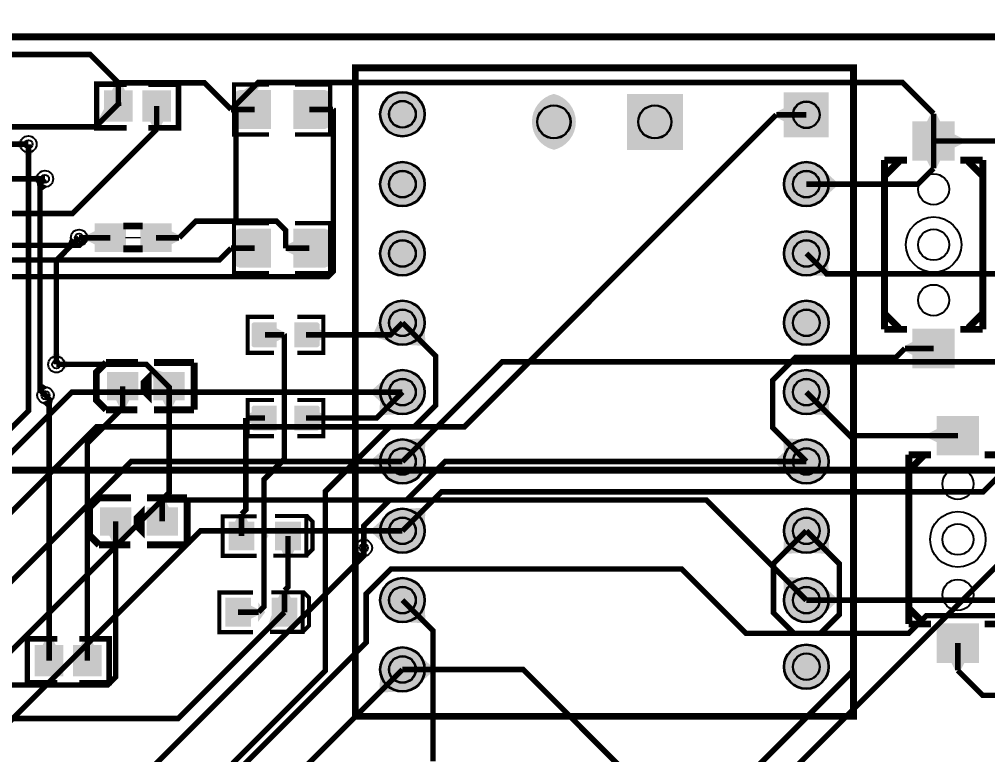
# Model space of a CAD drawing. Header units: millimetres. Extents: x -0.1 to 89.7, y -52.2 to 0.6.
# Drawn here: x 23.52 to 59, y -26.3 to 0.64 of the extents above; entities that cross this region are included whole.
import ezdxf

# ---------------------------------------------------------------- set-up
doc = ezdxf.new("R2010")
doc.units = ezdxf.units.MM
for name, color, linetype, true_color in [('BoardOutLine', 7, 'Continuous', 0xff00ff), ('BottomLayer', 7, 'Continuous', 0x0000ff), ('BottomSilkLayer', 7, 'Continuous', 0x66cc33), ('BottomSolderMaskLayer', 7, 'Continuous', 0xaa00ff), ('Document', 7, 'Continuous', 0xffffff), ('Hole', 7, 'Continuous', 0x222222), ('Multi-Layer', 7, 'Continuous', 0xc0c0c0), ('TopLayer', 7, 'Continuous', 0xff0000), ('TopPasteMaskLayer', 7, 'Continuous', 0x808080), ('TopSilkLayer', 7, 'Continuous', 0xffcc00), ('TopSolderMaskLayer', 7, 'Continuous', 0x800080)]:
    doc.layers.add(name, color=color, linetype=linetype, true_color=true_color)

msp = doc.modelspace()

# ---------------------------------------------------------------- hatches: boundary and pattern name
at = {"layer": 'BottomLayer'}
for points in [[(23.627, -4.135), (24.077, -4.135), (23.952, -4.345), (23.752, -4.345)], [(24.166, -5.285), (24.569, -5.485), (24.374, -5.623), (24.174, -5.523)], [(25.727, -7.663), (25.409, -7.344), (25.349, -7.581), (25.49, -7.723)], [(37.508, -11.278), (38.357, -10.43), (38.399, -11.18), (38.258, -11.321)], [(24.651, -11.806), (25.101, -11.806), (24.976, -11.596), (24.776, -11.596)], [(24.183, -13.077), (24.574, -12.853), (24.374, -12.726), (24.174, -12.84)], [(37.029, -13.62), (37.029, -12.42), (36.469, -12.92), (36.469, -13.12)], [(52.308, -13.818), (53.157, -12.97), (53.199, -13.72), (53.058, -13.861)], [(37.508, -14.762), (38.357, -15.61), (38.399, -14.861), (38.258, -14.719)], [(37.029, -16.16), (37.029, -14.96), (36.469, -15.46), (36.469, -15.66)], [(37.029, -18.7), (37.029, -17.5), (36.469, -18), (36.469, -18.2)], [(52.308, -18.899), (53.157, -18.05), (53.199, -18.799), (53.058, -18.941)], [(36.31, -18.975), (35.875, -18.859), (35.926, -19.09), (36.15, -19.15)], [(51.56, -20.69), (52.408, -19.842), (51.659, -19.799), (51.517, -19.941)], [(37.508, -21.439), (38.357, -20.59), (38.399, -21.34), (38.257, -21.481)], [(36.76, -23.13), (37.608, -23.979), (36.859, -24.021), (36.717, -23.88)]]:
    msp.add_hatch(color=256, dxfattribs=at).paths.add_polyline_path(points)
at = {"layer": 'BottomSolderMaskLayer'}
for points in [[(36.733, -2.84, 1), (38.383, -2.84, 1)], [(43.108, -2.094, -0.785398), (43.108, -4.145), (43.108, -4.145, -0.785398), (43.108, -2.094)], [(45.783, -2.094), (47.834, -2.094), (47.834, -4.145), (45.783, -4.145)], [(51.533, -2.035), (53.183, -2.035), (53.183, -3.685), (51.533, -3.685)], [(36.733, -5.4, 1), (38.383, -5.4, 1)], [(51.533, -5.4, 1), (53.184, -5.4, 1)], [(36.733, -7.94, 1), (38.383, -7.94, 1)], [(51.533, -7.94, 1), (53.184, -7.94, 1)], [(36.733, -10.48, 1), (38.383, -10.48, 1)], [(51.533, -10.48, 1), (53.184, -10.48, 1)], [(36.733, -13.02, 1), (38.383, -13.02, 1)], [(51.533, -13.02, 1), (53.184, -13.02, 1)], [(36.733, -15.56, 1), (38.383, -15.56, 1)], [(51.533, -15.56, 1), (53.184, -15.56, 1)], [(36.733, -18.1, 1), (38.383, -18.1, 1)], [(51.533, -18.1, 1), (53.184, -18.1, 1)], [(36.733, -20.64, 1), (38.383, -20.64, 1)], [(51.533, -20.64, 1), (53.184, -20.64, 1)], [(51.533, -23.08, 1), (53.184, -23.08, 1)], [(36.733, -23.18, 1), (38.383, -23.18, 1)]]:
    msp.add_hatch(color=256, dxfattribs=at).paths.add_polyline_path(points)
at = {"layer": 'Document'}
for points in [[(62.103, -15.748), (3.104, -15.748), (3.087, -15.749), (3.071, -15.752), (3.055, -15.758), (3.04, -15.765), (3.026, -15.774), (3.014, -15.785), (3.003, -15.798), (2.994, -15.812), (2.986, -15.826), (2.981, -15.842), (2.978, -15.858), (2.977, -15.875), (2.978, -15.892), (2.981, -15.908), (2.986, -15.924), (2.994, -15.939), (3.003, -15.952), (3.014, -15.965), (3.026, -15.976), (3.04, -15.985), (3.055, -15.992), (3.071, -15.998), (3.087, -16.001), (3.104, -16.002), (62.103, -16.002), (62.12, -16.001), (62.136, -15.998), (62.152, -15.992), (62.167, -15.985), (62.181, -15.976), (62.193, -15.965), (62.204, -15.952), (62.213, -15.939), (62.221, -15.924), (62.226, -15.908), (62.229, -15.892), (62.23, -15.875), (62.229, -15.858), (62.226, -15.842), (62.221, -15.826), (62.213, -15.812), (62.204, -15.798), (62.193, -15.785), (62.181, -15.774), (62.167, -15.765), (62.152, -15.758), (62.136, -15.752), (62.12, -15.749), (62.103, -15.748)], [(31.827, -18.559), (31.827, -18.019), (31.697, -18.019), (31.697, -18.559)], [(32.033, -18.223), (31.493, -18.223), (31.493, -18.353), (32.033, -18.353)], [(33.632, -18.23), (33.092, -18.23), (33.092, -18.36), (33.632, -18.36)], [(31.7, -21.353), (31.7, -20.813), (31.57, -20.813), (31.57, -21.353)], [(31.906, -21.017), (31.366, -21.017), (31.366, -21.147), (31.906, -21.147)], [(33.505, -21.024), (32.965, -21.024), (32.965, -21.154), (33.505, -21.154)]]:
    msp.add_hatch(color=256, dxfattribs=at).paths.add_polyline_path(points)
at = {"layer": 'Multi-Layer'}
for points in [[(36.758, -2.84, 1), (38.358, -2.84, 1)], [(43.108, -2.12, -0.785398), (43.108, -4.12), (43.108, -4.12, -0.785398), (43.108, -2.12)], [(45.808, -2.12), (47.808, -2.12), (47.808, -4.12), (45.808, -4.12)], [(51.558, -2.06), (53.158, -2.06), (53.158, -3.66), (51.558, -3.66)], [(36.758, -5.4, 1), (38.358, -5.4, 1)], [(51.558, -5.4, 1), (53.158, -5.4, 1)], [(36.758, -7.94, 1), (38.358, -7.94, 1)], [(51.558, -7.94, 1), (53.158, -7.94, 1)], [(36.758, -10.48, 1), (38.358, -10.48, 1)], [(51.558, -10.48, 1), (53.158, -10.48, 1)], [(36.758, -13.02, 1), (38.358, -13.02, 1)], [(51.558, -13.02, 1), (53.158, -13.02, 1)], [(36.758, -15.56, 1), (38.358, -15.56, 1)], [(51.558, -15.56, 1), (53.158, -15.56, 1)], [(36.758, -18.1, 1), (38.358, -18.1, 1)], [(51.558, -18.1, 1), (53.158, -18.1, 1)], [(36.758, -20.64, 1), (38.358, -20.64, 1)], [(51.558, -20.64, 1), (53.158, -20.64, 1)], [(51.558, -23.08, 1), (53.158, -23.08, 1)], [(36.758, -23.18, 1), (38.358, -23.18, 1)]]:
    msp.add_hatch(color=256, dxfattribs=at).paths.add_polyline_path(points)
at = {"layer": 'TopLayer'}
for points in [[(26.901, -1.99), (27.401, -1.99), (27.251, -1.69), (27.051, -1.69)], [(32.219, -1.978), (31.719, -1.978), (32.127, -1.678), (32.41, -1.678)], [(26.651, -1.99), (27.651, -1.99), (27.651, -3.09), (26.651, -3.09)], [(28.051, -1.99), (29.051, -1.99), (29.051, -3.09), (28.051, -3.09)], [(31.581, -2.116), (31.581, -2.616), (31.281, -2.808), (31.281, -2.525)], [(32.713, -3.355), (32.713, -1.979), (31.581, -1.979), (31.581, -3.355)], [(33.581, -3.355), (33.581, -1.979), (34.713, -1.979), (34.713, -3.355)], [(31.581, -2.417), (31.581, -2.917), (31.462, -2.767), (31.462, -2.567)], [(34.713, -2.417), (34.713, -2.917), (35.013, -2.767), (35.013, -2.567)], [(26.685, -3.09), (26.651, -2.591), (26.385, -3.092), (26.403, -3.357)], [(51.558, -3.11), (51.558, -2.61), (51.258, -2.76), (51.258, -2.96)], [(56.773, -3.12), (57.273, -3.12), (57.123, -2.82), (56.923, -2.82)], [(28.801, -3.09), (28.301, -3.09), (28.451, -3.39), (28.651, -3.39)], [(56.273, -3.12), (57.773, -3.12), (57.773, -4.52), (56.273, -4.52)], [(23.653, -4.162), (23.653, -3.712), (23.443, -3.837), (23.443, -4.037)], [(57.773, -3.57), (57.773, -4.07), (58.073, -3.92), (58.073, -3.72)], [(57.273, -4.52), (56.773, -4.52), (56.923, -4.82), (57.123, -4.82)], [(52.887, -6), (52.887, -4.8), (53.447, -5.3), (53.447, -5.5)], [(24.257, -5.432), (24.257, -4.982), (24.047, -5.107), (24.047, -5.307)], [(26.298, -6.866), (27.398, -6.866), (27.398, -7.866), (26.298, -7.866)], [(27.974, -6.866), (29.074, -6.866), (29.074, -7.866), (27.974, -7.866)], [(32.713, -8.436), (32.713, -7.059), (31.581, -7.059), (31.581, -8.436)], [(33.581, -8.436), (33.581, -7.059), (34.713, -7.059), (34.713, -8.436)], [(25.715, -7.663), (25.41, -7.332), (25.316, -7.54), (25.5, -7.74)], [(25.908, -7.14), (25.905, -7.59), (26.116, -7.466), (26.117, -7.266)], [(26.298, -7.616), (26.298, -7.116), (25.998, -7.266), (25.998, -7.466)], [(29.074, -7.116), (29.074, -7.616), (29.374, -7.466), (29.374, -7.266)], [(31.581, -7.497), (31.581, -7.997), (31.281, -7.847), (31.281, -7.647)], [(33.581, -7.997), (33.581, -7.497), (33.281, -7.647), (33.281, -7.847)], [(52.308, -8.738), (53.157, -7.89), (53.174, -8.615), (53.033, -8.756)], [(37.318, -11.243), (36.831, -10.146), (36.518, -10.822), (36.607, -11.022)], [(32.924, -10.49), (32.924, -11.354), (32.118, -11.354), (32.118, -10.49)], [(33.624, -10.49), (33.624, -11.354), (34.431, -11.354), (34.431, -10.49)], [(32.924, -10.672), (32.924, -11.172), (33.224, -11.022), (33.224, -10.822)], [(34.431, -11.172), (34.431, -10.672), (34.731, -10.822), (34.731, -11.022)], [(56.273, -10.72), (57.773, -10.72), (57.773, -12.12), (56.273, -12.12)], [(56.273, -11.67), (56.273, -11.17), (55.973, -11.32), (55.973, -11.52)], [(25.074, -12.23), (25.074, -11.78), (25.284, -11.905), (25.284, -12.105)], [(26.759, -13.297), (26.759, -12.306), (27.851, -12.306), (27.851, -13.297)], [(28.461, -12.627), (28.845, -12.306), (28.506, -12.198), (28.352, -12.326)], [(28.461, -13.297), (28.461, -12.306), (29.553, -12.306), (29.553, -13.297)], [(36.76, -12.97), (37.608, -13.818), (36.859, -13.861), (36.717, -13.719)], [(52.308, -13.818), (53.157, -12.97), (53.199, -13.719), (53.058, -13.861)], [(24.33, -13.399), (24.755, -13.251), (24.711, -13.488), (24.511, -13.558)], [(27.555, -13.297), (27.055, -13.297), (27.205, -13.597), (27.405, -13.597)], [(29.257, -13.297), (28.757, -13.297), (28.907, -13.597), (29.107, -13.597)], [(32.118, -14.22), (32.118, -13.72), (31.818, -13.87), (31.818, -14.07)], [(32.924, -13.538), (32.924, -14.402), (32.118, -14.402), (32.118, -13.538)], [(33.624, -13.538), (33.624, -14.402), (34.431, -14.402), (34.431, -13.538)], [(34.431, -14.22), (34.431, -13.72), (34.731, -13.87), (34.731, -14.07)], [(58.662, -15.315), (57.162, -15.315), (57.162, -13.915), (58.662, -13.915)], [(57.162, -14.865), (57.162, -14.365), (56.862, -14.515), (56.862, -14.715)], [(51.56, -15.61), (52.408, -14.762), (51.659, -14.719), (51.517, -14.861)], [(51.829, -16.16), (51.829, -14.96), (51.269, -15.46), (51.269, -15.66)], [(28.503, -17.259), (29.003, -17.259), (28.853, -16.959), (28.653, -16.959)], [(26.505, -18.25), (26.505, -17.259), (27.597, -17.259), (27.597, -18.25)], [(28.207, -18.25), (28.207, -17.259), (29.299, -17.259), (29.299, -18.25)], [(37.508, -17.302), (38.357, -18.15), (38.399, -17.401), (38.257, -17.259)], [(31.412, -17.788), (31.912, -17.788), (31.762, -17.488), (31.562, -17.488)], [(32.112, -17.788), (32.112, -18.788), (31.212, -18.788), (31.212, -17.788)], [(33.812, -17.788), (33.812, -18.788), (32.912, -18.788), (32.912, -17.788)], [(51.56, -18.05), (52.408, -18.899), (51.659, -18.941), (51.517, -18.8)], [(27.301, -18.25), (26.801, -18.25), (26.951, -18.55), (27.151, -18.55)], [(35.919, -18.527), (36.369, -18.527), (36.244, -18.317), (36.044, -18.317)], [(33.612, -18.788), (33.112, -18.788), (33.262, -19.088), (33.462, -19.088)], [(52.887, -21.24), (52.887, -20.04), (53.447, -20.54), (53.447, -20.74)], [(32.985, -20.582), (33.485, -20.582), (33.335, -20.282), (33.135, -20.282)], [(31.985, -20.582), (31.985, -21.582), (31.085, -21.582), (31.085, -20.582)], [(31.985, -20.832), (31.985, -21.332), (32.285, -21.182), (32.285, -20.982)], [(33.685, -20.582), (33.685, -21.582), (32.785, -21.582), (32.785, -20.582)], [(33, -21.582), (32.785, -21.131), (32.644, -21.532), (32.735, -21.723)], [(58.662, -22.915), (57.162, -22.915), (57.162, -21.515), (58.662, -21.515)], [(24.111, -22.31), (25.111, -22.31), (25.111, -23.41), (24.111, -23.41)], [(24.361, -22.31), (24.861, -22.31), (24.711, -22.01), (24.511, -22.01)], [(25.511, -22.31), (26.511, -22.31), (26.511, -23.41), (25.511, -23.41)], [(25.761, -22.31), (26.261, -22.31), (26.111, -22.01), (25.911, -22.01)], [(38.087, -23.78), (38.087, -22.58), (38.647, -23.08), (38.647, -23.28)], [(58.162, -22.915), (57.662, -22.915), (57.812, -23.215), (58.012, -23.215)]]:
    msp.add_hatch(color=256, dxfattribs=at).paths.add_polyline_path(points)
at = {"layer": 'TopPasteMaskLayer'}
for points in [[(26.651, -1.99), (27.651, -1.99), (27.651, -3.09), (26.651, -3.09)], [(28.051, -1.99), (29.051, -1.99), (29.051, -3.09), (28.051, -3.09)], [(31.447, -3.307), (31.447, -2.027), (31.497, -1.977), (32.647, -1.977), (32.697, -2.027), (32.702, -2.437), (32.252, -2.437), (32.252, -2.887), (32.692, -2.887), (32.697, -3.307), (32.647, -3.357), (31.497, -3.357)], [(33.597, -3.307), (33.597, -2.887), (34.042, -2.887), (34.042, -2.437), (33.602, -2.437), (33.597, -2.027), (33.647, -1.977), (34.797, -1.977), (34.847, -2.027), (34.847, -3.307), (34.797, -3.357), (33.647, -3.357)], [(56.273, -3.12), (57.773, -3.12), (57.773, -4.52), (56.273, -4.52)], [(26.298, -6.866), (27.398, -6.866), (27.398, -7.866), (26.298, -7.866)], [(27.974, -6.866), (29.074, -6.866), (29.074, -7.866), (27.974, -7.866)], [(31.447, -8.387), (31.447, -7.107), (31.497, -7.057), (32.647, -7.057), (32.697, -7.107), (32.702, -7.517), (32.252, -7.517), (32.252, -7.967), (32.692, -7.967), (32.697, -8.387), (32.647, -8.437), (31.497, -8.437)], [(33.597, -8.387), (33.597, -7.967), (34.042, -7.967), (34.042, -7.517), (33.602, -7.517), (33.597, -7.107), (33.647, -7.057), (34.797, -7.057), (34.847, -7.107), (34.847, -8.387), (34.797, -8.437), (33.647, -8.437)], [(32.079, -11.372), (32.879, -11.372), (32.929, -11.322), (32.929, -11.094), (32.559, -11.094), (32.559, -10.764), (32.929, -10.764), (32.929, -10.522), (32.879, -10.472), (32.079, -10.472), (32.029, -10.522), (32.029, -11.322)], [(34.469, -10.472), (33.669, -10.472), (33.619, -10.522), (33.619, -10.75), (33.989, -10.75), (33.989, -11.08), (33.619, -11.08), (33.619, -11.322), (33.669, -11.372), (34.469, -11.372), (34.519, -11.322), (34.519, -10.522)], [(56.273, -10.72), (57.773, -10.72), (57.773, -12.12), (56.273, -12.12)], [(26.759, -13.297), (26.759, -12.306), (27.851, -12.306), (27.851, -13.297)], [(28.461, -13.297), (28.461, -12.306), (29.553, -12.306), (29.553, -13.297)], [(32.079, -14.42), (32.879, -14.42), (32.929, -14.37), (32.929, -14.142), (32.559, -14.142), (32.559, -13.812), (32.929, -13.812), (32.929, -13.57), (32.879, -13.52), (32.079, -13.52), (32.029, -13.57), (32.029, -14.37)], [(34.469, -13.52), (33.669, -13.52), (33.619, -13.57), (33.619, -13.798), (33.989, -13.798), (33.989, -14.128), (33.619, -14.128), (33.619, -14.37), (33.669, -14.42), (34.469, -14.42), (34.519, -14.37), (34.519, -13.57)], [(58.662, -15.315), (57.162, -15.315), (57.162, -13.915), (58.662, -13.915)], [(26.505, -18.25), (26.505, -17.259), (27.597, -17.259), (27.597, -18.25)], [(28.207, -18.25), (28.207, -17.259), (29.299, -17.259), (29.299, -18.25)], [(32.112, -17.788), (32.112, -18.788), (31.212, -18.788), (31.212, -17.788)], [(33.812, -17.788), (33.812, -18.788), (32.912, -18.788), (32.912, -17.788)], [(31.985, -20.582), (31.985, -21.582), (31.085, -21.582), (31.085, -20.582)], [(33.685, -20.582), (33.685, -21.582), (32.785, -21.582), (32.785, -20.582)], [(58.662, -22.915), (57.162, -22.915), (57.162, -21.515), (58.662, -21.515)], [(24.111, -22.31), (25.111, -22.31), (25.111, -23.41), (24.111, -23.41)], [(25.511, -22.31), (26.511, -22.31), (26.511, -23.41), (25.511, -23.41)]]:
    msp.add_hatch(color=256, dxfattribs=at).paths.add_polyline_path(points)
at = {"layer": 'TopSilkLayer'}
for points in [[(32.402, -17.928), (32.392, -18.648), (32.652, -18.288)], [(32.275, -20.722), (32.265, -21.442), (32.525, -21.082)]]:
    msp.add_hatch(color=256, dxfattribs=at).paths.add_polyline_path(points)
at = {"layer": 'TopSolderMaskLayer'}
for points in [[(26.626, -1.965), (27.676, -1.965), (27.676, -3.115), (26.626, -3.115)], [(28.026, -1.965), (29.076, -1.965), (29.076, -3.115), (28.026, -3.115)], [(32.739, -3.381), (32.739, -1.953), (31.555, -1.953), (31.555, -3.381)], [(33.555, -3.381), (33.555, -1.953), (34.739, -1.953), (34.739, -3.381)], [(36.733, -2.84, 1), (38.383, -2.84, 1)], [(43.108, -2.094, -0.785398), (43.108, -4.145), (43.108, -4.145, -0.785398), (43.108, -2.094)], [(45.783, -2.094), (47.834, -2.094), (47.834, -4.145), (45.783, -4.145)], [(51.533, -2.035), (53.183, -2.035), (53.183, -3.685), (51.533, -3.685)], [(56.248, -3.095), (57.799, -3.095), (57.799, -4.545), (56.248, -4.545)], [(36.733, -5.4, 1), (38.383, -5.4, 1)], [(51.533, -5.4, 1), (53.184, -5.4, 1)], [(26.273, -6.84), (27.423, -6.84), (27.423, -7.892), (26.273, -7.892)], [(27.949, -6.84), (29.1, -6.84), (29.1, -7.892), (27.949, -7.892)], [(32.739, -8.461), (32.739, -7.033), (31.555, -7.033), (31.555, -8.461)], [(33.555, -8.461), (33.555, -7.033), (34.739, -7.033), (34.739, -8.461)], [(36.733, -7.94, 1), (38.383, -7.94, 1)], [(51.533, -7.94, 1), (53.184, -7.94, 1)], [(36.733, -10.48, 1), (38.383, -10.48, 1)], [(51.533, -10.48, 1), (53.184, -10.48, 1)], [(32.949, -10.465), (32.949, -11.379), (32.092, -11.379), (32.092, -10.465)], [(33.599, -10.465), (33.599, -11.379), (34.456, -11.379), (34.456, -10.465)], [(56.248, -10.695), (57.799, -10.695), (57.799, -12.145), (56.248, -12.145)], [(26.731, -13.32), (26.731, -12.283), (27.879, -12.283), (27.879, -13.32)], [(28.433, -13.32), (28.433, -12.283), (29.581, -12.283), (29.581, -13.32)], [(36.733, -13.02, 1), (38.383, -13.02, 1)], [(51.533, -13.02, 1), (53.184, -13.02, 1)], [(32.949, -13.513), (32.949, -14.427), (32.092, -14.427), (32.092, -13.513)], [(33.599, -13.513), (33.599, -14.427), (34.456, -14.427), (34.456, -13.513)], [(58.688, -15.34), (57.137, -15.34), (57.137, -13.89), (58.688, -13.89)], [(36.733, -15.56, 1), (38.383, -15.56, 1)], [(51.533, -15.56, 1), (53.184, -15.56, 1)], [(26.477, -18.273), (26.477, -17.236), (27.625, -17.236), (27.625, -18.273)], [(28.179, -18.273), (28.179, -17.236), (29.327, -17.236), (29.327, -18.273)], [(36.733, -18.1, 1), (38.383, -18.1, 1)], [(51.533, -18.1, 1), (53.184, -18.1, 1)], [(32.135, -17.76), (32.135, -18.816), (31.189, -18.816), (31.189, -17.76)], [(33.835, -17.76), (33.835, -18.816), (32.889, -18.816), (32.889, -17.76)], [(36.733, -20.64, 1), (38.383, -20.64, 1)], [(51.533, -20.64, 1), (53.184, -20.64, 1)], [(32.008, -20.554), (32.008, -21.61), (31.062, -21.61), (31.062, -20.554)], [(33.708, -20.554), (33.708, -21.61), (32.762, -21.61), (32.762, -20.554)], [(58.688, -22.94), (57.137, -22.94), (57.137, -21.49), (58.688, -21.49)], [(24.086, -22.285), (25.136, -22.285), (25.136, -23.435), (24.086, -23.435)], [(25.486, -22.285), (26.536, -22.285), (26.536, -23.435), (25.486, -23.435)], [(51.533, -23.08, 1), (53.184, -23.08, 1)], [(36.733, -23.18, 1), (38.383, -23.18, 1)]]:
    msp.add_hatch(color=256, dxfattribs=at).paths.add_polyline_path(points)

# ---------------------------------------------------------------- linework, layer by layer
at = {"layer": 'BoardOutLine', "const_width": 0.254}
msp.add_lwpolyline([(0, 0), (80, 0), (80, -50), (0, -50), (0, 0)], close=True, dxfattribs=at)
at = {"layer": 'BottomLayer', "const_width": 0.2}
for points in [[(20.504, -17.059), (23.852, -13.711), (23.852, -3.937)], [(24.477, -13.137), (24.274, -12.934), (24.274, -5.388), (24.455, -5.207)], [(25.708, -7.363), (24.876, -8.196), (24.876, -12.005)], [(50.806, -31.531), (50.333, -31.059), (50.333, -28.388), (66.788, -11.932), (66.788, -8.524)], [(37.558, -10.48), (38.777, -11.699), (38.777, -13.502), (37.989, -14.29), (26.35, -14.29), (9.144, -31.496)], [(37.558, -15.56), (41.208, -11.91), (59.654, -11.91), (62.213, -14.469)], [(9.144, -28.956), (20.44, -17.66), (20.805, -17.66), (25.445, -13.02), (37.558, -13.02)], [(24.384, -44.196), (26.522, -42.058), (31.063, -42.058), (31.256, -42.25), (31.754, -42.25), (31.946, -42.058), (41.464, -42.058), (47.484, -36.038), (47.484, -29.814), (54.057, -23.241), (54.057, -14.719), (52.358, -13.02)], [(9.144, -34.036), (27.62, -15.56), (37.558, -15.56)], [(9.144, -36.576), (28.746, -16.974), (48.692, -16.974), (52.358, -20.64)], [(9.144, -39.116), (30.16, -18.1), (37.558, -18.1)], [(24.384, -34.036), (36.229, -22.191), (36.229, -20.409), (37.138, -19.5), (47.787, -19.5), (50.148, -21.86), (52.875, -21.86), (53.566, -21.169), (53.566, -19.308), (52.358, -18.1)], [(24.384, -41.656), (23.183, -40.455), (23.183, -30.938), (23.895, -30.226), (24.932, -30.226), (36.144, -19.014), (36.144, -18.725)], [(37.558, -20.64), (38.679, -21.761), (38.679, -26.54)], [(37.558, -23.18), (24.384, -36.354), (24.384, -36.576)]]:
    msp.add_lwpolyline(points, dxfattribs=at)
at = {"layer": 'BottomSilkLayer', "const_width": 0.254}
msp.add_lwpolyline([(62.103, -15.875), (3.104, -15.875)], dxfattribs=at)
at = {"layer": 'BottomSolderMaskLayer'}
for centre, radius in [((37.558, -2.84), 0.825), ((37.558, -2.84), 0.495), ((52.358, -2.86), 0.495), ((43.108, -3.12), 0.615), ((46.808, -3.12), 0.615), ((37.558, -5.4), 0.825), ((52.358, -5.4), 0.825), ((37.558, -5.4), 0.495), ((52.358, -5.4), 0.495), ((37.558, -7.94), 0.825), ((37.558, -7.94), 0.495), ((52.358, -7.94), 0.825), ((52.358, -7.94), 0.495), ((37.558, -10.48), 0.825), ((52.358, -10.48), 0.825), ((37.558, -10.48), 0.495), ((52.358, -10.48), 0.495), ((37.558, -13.02), 0.825), ((52.358, -13.02), 0.825), ((37.558, -13.02), 0.495), ((52.358, -13.02), 0.495), ((37.558, -15.56), 0.825), ((52.358, -15.56), 0.825), ((37.558, -15.56), 0.495), ((52.358, -15.56), 0.495), ((37.558, -18.1), 0.825), ((52.358, -18.1), 0.825), ((37.558, -18.1), 0.495), ((52.358, -18.1), 0.495), ((37.558, -20.64), 0.825), ((52.358, -20.64), 0.825), ((37.558, -20.64), 0.495), ((52.358, -20.64), 0.495), ((52.358, -23.08), 0.825), ((37.558, -23.18), 0.825), ((37.558, -23.18), 0.495), ((52.358, -23.08), 0.495)]:
    msp.add_circle(centre, radius, dxfattribs=at)
at = {"layer": 'Document', "const_width": 0.254}
for points in [[(27.33, -6.934), (28.042, -6.934)], [(27.33, -7.772), (28.042, -7.772)]]:
    msp.add_lwpolyline(points, dxfattribs=at)
at = {"layer": 'Hole'}
for centre in [(23.852, -3.937), (24.455, -5.207), (25.708, -7.363), (24.876, -12.005), (24.477, -13.137), (36.144, -18.725)]:
    msp.add_circle(centre, 0.15, dxfattribs=at)
at = {"layer": 'Multi-Layer'}
for centre, radius in [((37.558, -2.84), 0.8), ((37.558, -2.84), 0.48), ((52.358, -2.86), 0.48), ((43.108, -3.12), 0.599), ((46.808, -3.12), 0.599), ((23.852, -3.937), 0.3), ((37.558, -5.4), 0.8), ((52.358, -5.4), 0.8), ((24.455, -5.207), 0.3), ((37.558, -5.4), 0.48), ((52.358, -5.4), 0.48), ((25.708, -7.363), 0.3), ((37.558, -7.94), 0.8), ((52.358, -7.94), 0.8), ((37.558, -7.94), 0.48), ((52.358, -7.94), 0.48), ((37.558, -10.48), 0.8), ((52.358, -10.48), 0.8), ((37.558, -10.48), 0.48), ((52.358, -10.48), 0.48), ((24.876, -12.005), 0.3), ((37.558, -13.02), 0.8), ((52.358, -13.02), 0.8), ((37.558, -13.02), 0.48), ((52.358, -13.02), 0.48), ((24.477, -13.137), 0.3), ((37.558, -15.56), 0.8), ((52.358, -15.56), 0.8), ((37.558, -15.56), 0.48), ((52.358, -15.56), 0.48), ((37.558, -18.1), 0.8), ((52.358, -18.1), 0.8), ((37.558, -18.1), 0.48), ((52.358, -18.1), 0.48), ((36.144, -18.725), 0.3), ((37.558, -20.64), 0.8), ((52.358, -20.64), 0.8), ((37.558, -20.64), 0.48), ((52.358, -20.64), 0.48), ((52.358, -23.08), 0.8), ((37.558, -23.18), 0.8), ((37.558, -23.18), 0.48), ((52.358, -23.08), 0.48)]:
    msp.add_circle(centre, radius, dxfattribs=at)
at = {"layer": 'TopLayer', "const_width": 0.2}
for points in [[(6.668, -2.202), (8.219, -0.65), (26.114, -0.65), (27.15, -1.689)], [(27.15, -2.403), (27.15, -1.689)], [(31.28, -2.667), (30.301, -1.688), (27.152, -1.688), (27.151, -1.69)], [(57.023, -2.82), (55.88, -1.677), (32.271, -1.677), (31.28, -2.667)], [(27.15, -2.466), (26.314, -3.302), (21.72, -3.302), (20.937, -2.52), (17.993, -2.52), (17.846, -2.667)], [(27.151, -2.403), (27.151, -2.467)], [(27.151, -2.54), (27.151, -2.467)], [(28.552, -2.54), (28.552, -3.391)], [(7.079, -5.453), (11.991, -5.453), (15.334, -8.793), (34.821, -8.793), (35.024, -8.59), (35.024, -2.677), (35.014, -2.667)], [(31.462, -2.667), (31.28, -2.667)], [(31.331, -26.622), (34.732, -23.22), (34.732, -16.66), (37.102, -14.29), (39.828, -14.29), (51.258, -2.86)], [(31.462, -6.757), (31.462, -2.667)], [(32.146, -2.667), (31.463, -2.667)], [(34.148, -2.667), (35.014, -2.667)], [(52.357, -2.86), (51.257, -2.86)], [(57.023, -3.82), (57.023, -2.819)], [(22.53, -6.477), (25.464, -6.477), (28.552, -3.391)], [(57.023, -3.82), (61.077, -3.82), (61.43, -3.467)], [(22.53, -3.937), (23.851, -3.937)], [(57.023, -3.837), (57.023, -3.82)], [(57.023, -3.838), (57.023, -4.821)], [(7.079, -4.453), (12.426, -4.453), (16.154, -8.181), (30.846, -8.181), (31.28, -7.747)], [(52.358, -5.4), (56.444, -5.4), (57.023, -4.821)], [(22.53, -5.207), (24.455, -5.207)], [(16.586, -6.477), (17.75, -7.64), (25.723, -7.64), (25.997, -7.366)], [(74.106, -6.615), (73.859, -6.368), (71.344, -6.368), (67.847, -9.865), (67.847, -11.599), (65.72, -13.726), (61.785, -13.726), (58.839, -16.672), (38.986, -16.672), (37.558, -18.1)], [(31.462, -6.757), (29.984, -6.757), (29.375, -7.366)], [(33.28, -7.747), (33.28, -7.097), (32.94, -6.757), (31.462, -6.757)], [(25.708, -7.363), (25.995, -7.363), (25.997, -7.366)], [(26.848, -7.366), (25.997, -7.366)], [(28.524, -7.366), (29.375, -7.366)], [(32.146, -7.747), (31.28, -7.747)], [(34.148, -7.747), (33.279, -7.747)], [(52.358, -7.94), (53.104, -8.686), (62.357, -8.686)], [(34.028, -10.922), (37.117, -10.922), (37.559, -10.48)], [(33.225, -10.922), (33.226, -10.923), (33.226, -15.48), (32.483, -16.222), (32.483, -20.884), (32.285, -21.082)], [(32.52, -10.922), (33.226, -10.922)], [(52.358, -15.56), (51.126, -14.328), (51.126, -12.591), (51.967, -11.75), (55.642, -11.75), (55.973, -11.42)], [(57.023, -11.42), (55.972, -11.42)], [(29.007, -13.119), (29.007, -12.84), (28.171, -12.004), (24.877, -12.004)], [(27.305, -12.802), (27.305, -13.597)], [(29.007, -13.119), (29.007, -12.802)], [(24.478, -13.137), (24.61, -13.272), (24.61, -22.86)], [(28.753, -16.96), (29.007, -16.706), (29.007, -13.119)], [(34.028, -13.97), (36.609, -13.97), (37.559, -13.02)], [(57.912, -14.615), (53.952, -14.615), (52.357, -13.02)], [(26.012, -22.86), (26.012, -14.892), (27.305, -13.597)], [(31.817, -13.97), (31.817, -17.332), (31.662, -17.487)], [(32.52, -13.97), (31.816, -13.97)], [(36.144, -18.725), (36.144, -17.915), (37.087, -16.972), (37.714, -16.972), (39.126, -15.56), (52.358, -15.56)], [(28.753, -17.755), (28.753, -16.96)], [(21.732, -22.86), (22.619, -23.747), (26.754, -23.747), (27.051, -23.449), (27.051, -17.755)], [(31.661, -18.288), (31.661, -17.488)], [(64.381, -23.18), (62.414, -21.213), (56.756, -21.213), (56.109, -21.86), (51.909, -21.86), (51.156, -21.107), (51.156, -19.302), (52.358, -18.1)], [(33.236, -20.282), (33.363, -20.155), (33.363, -18.288)], [(52.358, -20.64), (68.2, -20.64), (69.917, -18.923)], [(33.236, -20.749), (33.236, -20.282)], [(33.235, -20.75), (33.235, -21.082)], [(16.502, -24.978), (29.34, -24.978), (33.236, -21.082)], [(31.534, -21.082), (32.286, -21.082)], [(57.912, -22.215), (57.912, -23.216)], [(37.558, -23.18), (41.976, -23.18), (48.895, -30.099)], [(65.182, -24.13), (58.827, -24.13), (57.912, -23.216)]]:
    msp.add_lwpolyline(points, dxfattribs=at)
at = {"layer": 'TopSilkLayer', "const_width": 0.254}
msp.add_lwpolyline([(35.831, -1.143), (54.085, -1.143), (54.085, -24.897), (35.831, -24.897), (35.831, -1.143)], close=True, dxfattribs=at)
at = {"layer": 'TopSilkLayer'}
for points, const_width in [([(27.451, -1.74), (26.351, -1.74), (26.351, -2.74), (26.351, -3.34), (27.451, -3.34)], 0.2), ([(28.251, -1.74), (29.351, -1.74), (29.351, -3.34), (28.251, -3.34)], 0.2), ([(32.671, -3.584), (31.386, -3.584), (31.386, -1.75), (32.671, -1.75)], 0.152), ([(33.623, -3.584), (34.908, -3.584), (34.908, -1.75), (33.623, -1.75)], 0.152), ([(55.223, -10.72), (55.223, -4.52)], 0.254), ([(56.042, -4.52), (55.223, -4.52)], 0.254), ([(55.753, -4.572), (55.245, -5.08)], 0.254), ([(58.823, -4.52), (58.004, -4.52)], 0.254), ([(58.293, -4.572), (58.801, -5.08)], 0.254), ([(58.823, -4.52), (58.823, -10.72)], 0.254), ([(27.686, -7.341), (27.686, -7.391)], 0.559), ([(32.671, -8.664), (31.386, -8.664), (31.386, -6.83), (32.671, -6.83)], 0.152), ([(33.623, -8.664), (34.908, -8.664), (34.908, -6.83), (33.623, -6.83)], 0.152), ([(32.848, -10.261), (31.889, -10.261), (31.889, -11.583), (32.848, -11.583)], 0.152), ([(33.7, -10.261), (34.659, -10.261), (34.659, -11.583), (33.7, -11.583)], 0.152), ([(55.245, -10.16), (55.753, -10.668)], 0.254), ([(58.801, -10.16), (58.293, -10.668)], 0.254), ([(56.042, -10.72), (55.223, -10.72)], 0.254), ([(58.823, -10.72), (58.004, -10.72)], 0.254), ([(26.695, -13.665), (26.34, -13.31), (26.34, -12.294), (26.695, -11.938)], 0.254), ([(27.864, -11.938), (26.695, -11.938)], 0.254), ([(29.921, -11.938), (28.448, -11.938)], 0.254), ([(29.921, -13.665), (29.921, -11.938)], 0.254), ([(28.296, -13.183), (28.296, -12.395), (28.042, -12.649), (28.042, -13.005), (28.296, -13.259), (28.296, -13.03)], 0.15), ([(28.169, -12.573), (28.169, -13.081)], 0.15), ([(32.848, -13.309), (31.889, -13.309), (31.889, -14.631), (32.848, -14.631)], 0.152), ([(33.7, -13.309), (34.659, -13.309), (34.659, -14.631), (33.7, -14.631)], 0.152), ([(27.838, -13.665), (26.695, -13.665)], 0.254), ([(29.921, -13.665), (28.448, -13.665)], 0.254), ([(56.112, -21.515), (56.112, -15.315)], 0.254), ([(56.112, -15.315), (56.931, -15.315)], 0.254), ([(56.134, -15.875), (56.642, -15.367)], 0.254), ([(58.893, -15.315), (59.712, -15.315)], 0.254), ([(26.441, -18.618), (26.086, -18.263), (26.086, -17.247), (26.441, -16.891)], 0.254), ([(27.61, -16.891), (26.441, -16.891)], 0.254), ([(29.667, -16.891), (28.194, -16.891)], 0.254), ([(29.667, -18.618), (29.667, -16.891)], 0.254), ([(28.042, -18.136), (28.042, -17.348), (27.788, -17.602), (27.788, -17.958), (28.042, -18.212), (28.042, -17.983)], 0.15), ([(27.915, -17.526), (27.915, -18.034)], 0.15), ([(32.212, -19.018), (30.972, -19.018), (30.972, -17.568), (32.212, -17.568)], 0.15), ([(32.882, -17.558), (34.032, -17.558), (34.032, -19.008), (32.832, -19.008)], 0.15), ([(34.032, -17.558), (34.062, -17.558), (34.262, -17.758), (34.262, -18.778), (34.232, -18.808), (34.032, -19.008)], 0.15), ([(27.584, -18.618), (26.441, -18.618)], 0.254), ([(29.667, -18.618), (28.194, -18.618)], 0.254), ([(32.085, -21.812), (30.845, -21.812), (30.845, -20.362), (32.085, -20.362)], 0.15), ([(32.755, -20.352), (33.905, -20.352), (33.905, -21.802), (32.705, -21.802)], 0.15), ([(33.905, -20.352), (33.935, -20.352), (34.135, -20.552), (34.135, -21.572), (34.105, -21.602), (33.905, -21.802)], 0.15), ([(56.642, -21.463), (56.134, -20.955)], 0.254), ([(56.112, -21.515), (56.931, -21.515)], 0.254), ([(58.893, -21.515), (59.712, -21.515)], 0.254), ([(24.911, -22.06), (23.811, -22.06), (23.811, -23.06), (23.811, -23.66), (24.911, -23.66)], 0.2), ([(25.711, -22.06), (26.811, -22.06), (26.811, -23.66), (25.711, -23.66)], 0.2)]:
    msp.add_lwpolyline(points, dxfattribs=dict(at, const_width=const_width))
for centre, radius in [((57.023, -5.588), 0.568), ((57.023, -7.62), 1.016), ((57.023, -7.62), 0.568), ((57.023, -9.652), 0.568), ((57.912, -16.383), 0.568), ((57.912, -18.415), 1.016), ((57.912, -18.415), 0.568), ((57.912, -20.447), 0.568)]:
    msp.add_circle(centre, radius, dxfattribs=at)
at = {"layer": 'TopSolderMaskLayer'}
for centre, radius in [((37.558, -2.84), 0.825), ((37.558, -2.84), 0.495), ((52.358, -2.86), 0.495), ((43.108, -3.12), 0.615), ((46.808, -3.12), 0.615), ((37.558, -5.4), 0.825), ((52.358, -5.4), 0.825), ((37.558, -5.4), 0.495), ((52.358, -5.4), 0.495), ((37.558, -7.94), 0.825), ((37.558, -7.94), 0.495), ((52.358, -7.94), 0.825), ((52.358, -7.94), 0.495), ((37.558, -10.48), 0.825), ((52.358, -10.48), 0.825), ((37.558, -10.48), 0.495), ((52.358, -10.48), 0.495), ((37.558, -13.02), 0.825), ((52.358, -13.02), 0.825), ((37.558, -13.02), 0.495), ((52.358, -13.02), 0.495), ((37.558, -15.56), 0.825), ((52.358, -15.56), 0.825), ((37.558, -15.56), 0.495), ((52.358, -15.56), 0.495), ((37.558, -18.1), 0.825), ((52.358, -18.1), 0.825), ((37.558, -18.1), 0.495), ((52.358, -18.1), 0.495), ((37.558, -20.64), 0.825), ((52.358, -20.64), 0.825), ((37.558, -20.64), 0.495), ((52.358, -20.64), 0.495), ((52.358, -23.08), 0.825), ((37.558, -23.18), 0.825), ((37.558, -23.18), 0.495), ((52.358, -23.08), 0.495)]:
    msp.add_circle(centre, radius, dxfattribs=at)

doc.saveas('drawing.dxf')
